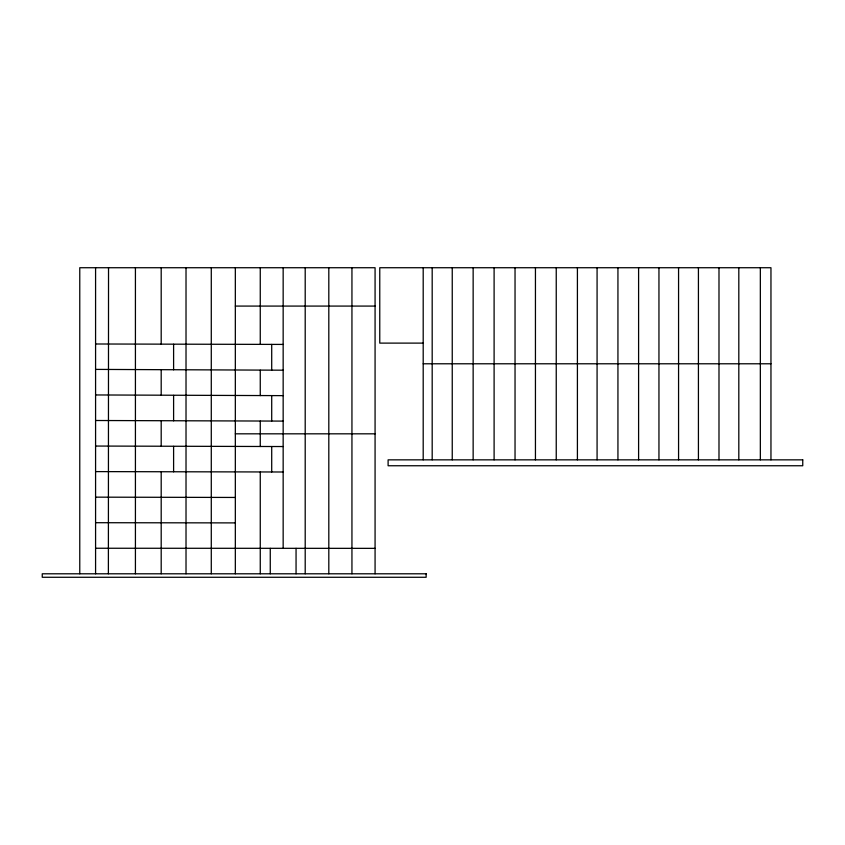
<?xml version="1.0" encoding="UTF-8"?>
<svg xmlns="http://www.w3.org/2000/svg" width="845" height="845" viewBox="0 0 845 845"><rect width="100%" height="100%" fill="white"/><g stroke="black" fill="none" stroke-linecap="round" stroke-linejoin="round"><path stroke-width="1.27" d="M235.332 306.08L375.074 306.08M423.197 343.112L379.764 343.112L379.764 267.728L770.957 267.728L770.957 459.849M283.159 344.422L95.58 343.989M423.197 363.783L770.957 363.783M283.159 370.195L95.58 369.402M283.159 395.64L95.58 394.953M283.159 421.095L95.58 420.504M235.332 433.823L375.074 433.823M283.159 446.54L95.58 446.054M283.159 471.996L95.58 471.605M375.074 548.352L95.58 548.247M95.58 497.156L235.332 497.451M95.58 522.706L235.332 522.897M760.342 267.728L760.342 459.849M738.815 267.728L738.815 459.849M718.989 267.728L718.989 459.849M698.424 267.728L698.424 459.849M678.567 267.728L678.567 459.849M658.952 267.728L658.952 459.849M638.598 267.728L638.598 459.849M617.938 267.728L617.938 459.849M597.077 267.728L597.077 459.849M577.41 267.728L577.41 459.849M556.242 267.728L556.242 459.849M535.445 267.728L535.445 459.849M515.038 267.728L515.038 459.849M494.103 267.728L494.103 459.849M473.147 267.728L473.147 459.849M452.244 267.728L452.244 459.849M432.186 267.728L432.186 459.849M423.197 267.728L423.197 459.849M375.074 573.797L375.074 267.728L79.768 267.728L79.768 573.797M351.942 267.728L351.942 573.797M328.811 267.728L328.811 573.797M305.203 267.728L305.203 573.797M296.056 548.352L296.056 573.797M283.159 267.728L283.159 548.352M271.71 344.422L271.71 370.195M271.71 395.64L271.71 421.095M271.71 446.54L271.71 471.996M270.263 548.352L270.263 573.797M260.26 267.728L260.26 344.422M260.26 370.195L260.26 395.64M260.26 421.095L260.26 446.54M260.26 471.996L260.26 573.797M235.332 267.728L235.332 573.797M211.282 267.728L211.282 573.797M186.016 267.728L186.016 573.797M173.605 344.232L173.605 369.846M173.605 395.344L173.605 420.831M173.605 446.329L173.605 471.827M161.194 267.728L161.194 344.2M161.194 369.772L161.194 395.28M161.194 420.778L161.194 446.287M161.194 471.785L161.194 573.797M135.422 267.728L135.422 573.797M108.53 267.728L108.382 573.797M95.58 267.728L95.58 573.797M802.75 459.849L388.108 459.849L388.108 465.753L802.75 465.753L802.75 459.849M426.144 573.797L42.25 573.797L42.25 577.272L426.144 577.272L426.144 573.797"/></g></svg>
